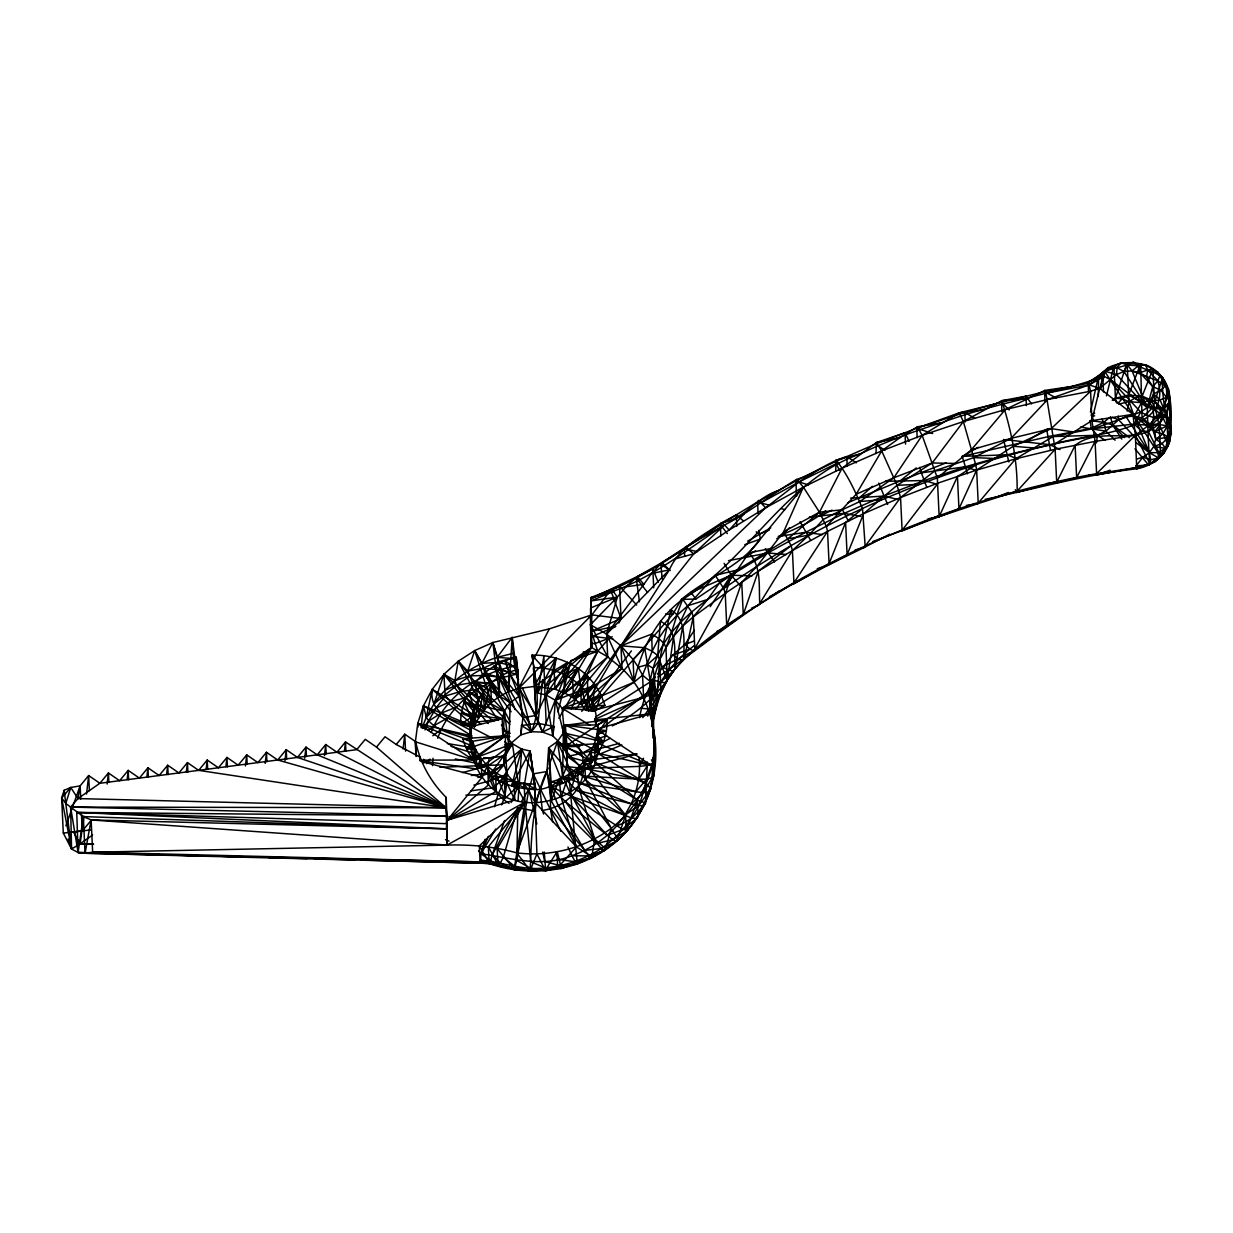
<?xml version="1.0" encoding="UTF-8"?>
<svg xmlns="http://www.w3.org/2000/svg" width="1233" height="1233" viewBox="0 0 1233 1233"><rect width="100%" height="100%" fill="white"/><g stroke="black" fill="none" stroke-linecap="round" stroke-linejoin="round"><path stroke-width="1.5" d="M485.108 839.319L480.947 853.775L480.623 860.202C529.466 881.441 591.855 871.546 627.443 830.395C665.126 785.359 665.635 709.992 622.018 668.533L620.954 645.815L693.717 553.848L729.104 530.036L765.693 507.78L803.361 487.143L842.062 468.17L881.703 450.877L922.161 435.341L963.374 421.563L1005.249 409.603L1047.68 399.477L1090.573 391.215L1099.651 388.333L1116.481 374.585L1117.16 367.434L1120.92 362.749L1127.471 364.999L1138.044 365.847L1145.534 364.752C1160.299 370.594 1170.672 385.097 1169.824 401.295L1167.944 405.303L1163.644 408.508L1155.83 408.832L1147.214 407.506L1110.563 379.764L1104.229 376.358C1050.855 394.899 994.337 402.991 941.365 422.811C913.514 431.273 886.126 441.661 859.771 454.037C785.313 480.392 748.647 559.428 682.789 599.269C672.894 622.203 670.105 648.974 653.136 668.332C644.751 694.472 653.536 721.135 654.461 747.506C653.012 779.271 636.197 808.956 611.229 828.268C584.411 848.366 549.949 856.981 516.781 852.882C494.017 846.532 470.636 844.374 447.04 845.083L446.238 797.474C430.949 782.308 420.037 762.888 415.721 741.742L404.778 734.19L396.225 744.501L385.02 736.764L376.466 747.09L365.261 739.353L356.707 749.664L99.873 783.279L77.956 798.583L70.605 807.091L71.576 849.044L78.08 852.496L85.062 853.251L480.3 863.177C502.324 863.979 523.455 872.44 545.726 869.542C566.903 867.092 587.74 860.711 605.588 848.843C645.321 823.351 662.46 774.694 653.475 729.088L654.245 677.333L653.136 668.332C662.753 632.113 693.825 608.023 723.771 588.557C778.67 550.35 837.423 517.444 899.535 492.522C949.595 471.9 1001.52 455.301 1054.508 444.142C1085.564 432.983 1173.739 434.91 1157.879 380.874L1147.646 369.915L1145.534 364.752L1120.92 362.749L1104.521 371.118L1088.092 383.324L1044.443 391.74L959.197 412.839L916.751 428.221L875.584 444.034L835.265 461.62L795.886 480.932L757.555 501.923L720.334 524.564L661.905 562.602L637.23 576.582L591.1 598.606L591.486 647.448L564.683 692.931L555.05 689.247L536.155 686.519M505.33 746.335L508.736 745.225L520.865 734.899L531.423 731.739C542.104 707.002 535.384 680.554 532.055 655.108C552.353 654.646 572.775 661.951 587.509 676.054L587.787 710.038M446.238 797.474L447.04 845.083L92.66 852.219L85.062 853.251L83.335 816.6L65.796 803.484L61.65 797.936L64.162 790.276L70.774 787.486L80.114 785.868L88.668 775.557L99.873 783.279L108.427 772.968L119.632 780.705L128.186 770.378L139.391 778.115L147.929 767.789L159.149 775.526L167.688 765.215L178.908 772.937L187.447 762.626L198.652 770.363L446.13 807.769L447.317 820.192L446.269 828.823L91.134 819.945L83.335 816.6L78.08 852.496L108.874 853.313M501.554 804.902C511.325 782.816 503.989 758.865 505.607 735.777L462.807 738.675C471.345 770.07 503.958 790.214 535.677 788.935L530.082 751.005L521.744 749.094L512.389 743.746L505.607 735.777L472.547 741.295L462.807 738.675M619.49 743.283L581.575 753.44L563.928 746.859L552.738 735.839L542.489 732.063L536.232 715.448L534.413 686.411L543.953 668.409L556.145 658.068L554.141 670.567L555.05 689.247L591.486 647.448L590.422 624.73L590.915 597.527L619.521 586.23L636.706 605.033M549.425 764.46L557.439 741.48L563.373 732.88L592.071 762.164L584.642 760.792L591.177 771.396L637.43 800.186L626.225 831.119L625.624 815.229L591.177 771.396L590.268 752.654L592.071 762.164L577.337 768.205L585.521 779.518L611.229 828.268L605.588 848.843L591.039 858.26L584.704 850.385L558.21 805.658L550.488 786.346C574.917 774.339 565.654 746.443 565.531 725.235L606.359 730.691L596.803 734.467L603.584 741.865L594.352 743.807L598.776 752.454L590.268 752.654L595.292 762.549L637.43 800.186L638.185 816.2L627.443 830.395L616.7 841.153L612.801 839.673L607.345 835.296L571.357 796.271L562.633 776.019L563.373 732.88L565.531 725.235L607.037 719.795C608.023 752.038 582.146 780.135 551.475 786.87L550.365 782.015C576.35 775.896 597.866 752.207 597.681 724.927L607.037 719.795L596.803 734.467C609.503 792.542 526.137 825.093 488.561 784.82C455.347 750.789 466.752 679.768 517.721 669.766L516.242 657.174C485.571 663.893 459.693 691.99 460.68 724.233L470.42 726.854L493.262 738.629M1098.279 396.594L1098.618 376.034L1108.282 367.573C1126.777 358.88 1149.11 361.315 1162.549 377.776C1173.77 396.487 1171.627 420.777 1169.655 441.568C1165.293 456.349 1151.576 466.197 1136.749 468.771C1085.379 474.674 1035.597 488.777 985.152 499.35M505.222 753.055L508.736 745.225L510.277 702.548L493.924 666.221L508.921 672.617L536.232 715.448L522.9 717.683L484.06 673.326L499.334 677.379L508.72 691.775L518.6 688.492L534.413 686.411L533.519 667.7C564.868 666.621 599.377 691.759 596.248 725.451M518.076 800.263L521.744 749.094L489.47 775.588L487.405 765.847L480.716 758.048L475.584 749.325L472.547 741.295L466.613 748.97L475.584 749.325L476.94 769.022L420.176 760.684M503.357 736.024L504.359 711.164L510.277 702.548L519.047 696.291L517.721 669.766L504.96 660.734L508.921 672.617L508.72 691.775C493.339 698.371 480.469 710.886 474.566 726.684L423.443 705.846L417.756 723.524L415.382 741.788L415.891 755.86M407.167 861.235L480.3 863.177L480.623 860.202C502.324 861.929 523.193 870.93 545.31 867.878C565.161 865.998 584.473 859.447 601.195 848.551C617.039 837.762 630.14 823.074 638.494 805.781C645.398 790.877 646.092 773.769 655.293 759.821L654.461 747.506L654.184 774.555L652.226 777.545L646.554 779.225L638.694 779.164L583.795 768.483L567.288 756.476L563.928 746.859L564.467 733.388L562.109 708.251L555.343 700.282L545.988 694.934L537.65 693.023L532.055 655.108L543.953 668.409L544.863 687.043L591.486 647.448L590.915 597.527C641.715 587.124 682.234 552.461 724.619 524.934C750.096 512.034 772.105 493.616 796.78 479.406C814.396 473.734 829.023 461.589 846.778 456.595L856.365 462.822M548.731 786.87C533.935 793.543 516.427 787.625 507.441 774.386L504.066 764.753L504.528 754.627M598.02 730.244L652.057 765.847C655.293 791.247 641.699 817.448 616.824 825.802C604.694 839.411 589.081 849.599 571.942 855.717C542.119 867.955 511.017 858.091 480.947 853.775L478.496 850.909M560.83 831.319C547.93 803.793 534.166 776.852 521.744 749.094L511.572 785.96L524.133 783.371L535.677 788.935L534.567 784.08C517.29 784.034 499.951 777.915 487.405 765.847L480.207 767.974L480.716 758.048L472.516 759.019L475.584 749.325L473.426 760.021L420.191 760.114M592.071 762.164L557.439 741.48L548.67 747.737L546.959 771.534L550.488 786.346L571.357 796.271L616.824 825.802L624.823 815.244L631.204 803.808L643.503 792.742L652.226 777.545L654.23 745.102L653.475 729.088M652.858 737.966L653.459 727.316L649.421 694.41L651.671 697.061L650.33 713.892L598.221 728.688M472.624 726.669L473.734 707.973L468.941 691.574L504.359 711.164L508.736 745.225L504.975 744.871M651.718 726.514C652.935 705.399 662.044 685.363 674.96 668.841L682.851 625.994L691.79 612.123L682.789 599.269C655.925 619.12 640.883 650.145 634.101 682.173L589.42 710.824M520.989 733.019L521.467 725.497L537.927 723.339L554.172 726.453L552.738 735.839L545.988 694.934L556.145 658.068L537.65 693.023L543.953 655.632L543.953 668.409M548.192 768.005C534.059 797.35 531.253 829.639 530.699 861.805L529.851 871.192L515.302 866.707L503.264 857.289L517.814 807.692L534.043 810.805L536.802 823.952M556.129 852.173L558.518 859.447L574.655 861.682L591.039 858.26L591.886 856.75L576.412 846.901L535.446 802.806L524.133 783.371L523.778 788.411L530.082 751.005L534.567 784.08L536.91 853.976L529.851 871.192L545.726 869.542L556.962 851.957L557.686 867.785L561.369 868.525L577.167 862.9L568.767 774.401L583.656 770.702L557.439 741.48L562.633 776.019L576.412 790.168L624.823 815.244L631.62 818.08L636.505 818.435L638.185 816.2M552.738 735.839L555.343 700.282L578.246 668.44L580.681 685.933L581.298 704.397L586.738 710.609M638.987 757.278C640.913 773.153 637.677 789.29 631.204 803.808L576.412 790.168C568.536 801.342 555.836 808.524 542.366 810.389L539.946 789.49M647.325 762.04L646.554 779.225L635.858 791.709L580.25 783.356L562.633 776.019M432.475 765.662L433.06 758.233M417.987 727.085L417.756 723.524L471.299 745.58L471.607 741.757M1113.26 400.463L1115.433 398.213L1127.101 362.81L1127.471 364.999L1132.064 370.902L1157.879 380.874L1165.308 385.929L1168.422 388.95L1170.549 429.408L1164.337 452.788L1155.244 461.759L1136.749 468.771L1136.086 465.858L1148.632 465.026L1158.635 458.013L1169.655 441.568L1168.483 437.191L1162.842 433.985L1154.889 431.75L1142.051 418.002L1140.617 363.905L1132.064 370.902L1123.926 371.518L1116.481 374.585L1104.521 371.118L1104.229 376.358L1099.651 388.333L1091.914 420.623L1095.089 441.399L1096.599 473.672L1096.368 474.982L1088.909 475.106M421.085 727.747L423.443 705.846L432.259 689.278L443.972 674.266L458.26 661.242L474.705 650.562L492.846 642.532L549.348 628.876L591.855 614.882L621.078 618.581L619.521 586.23M542.69 679.583L537.927 723.339L531.423 731.739L521.467 725.497M1096.522 442.909L1097.355 435.264L1091.267 428.36L1090.126 420.746L1093.317 419.22M1136.749 468.771L1135.362 435.249L1132.942 414.35L1104.521 371.118L1127.471 364.999L1133.435 361.808C1141.28 370.008 1154.073 370.409 1162.549 377.776C1176.005 403.915 1154.365 421.732 1135.362 435.249L1096.599 473.672C990.453 492.399 887.467 529.173 793.929 582.824C745.734 609.934 703.519 645.953 658.068 676.963M376.466 747.09L446.13 807.769L77.956 798.583L70.774 787.486L61.65 797.936L63.299 833.046L71.576 849.044L80.099 843.757L83.967 816.261M86.526 794.052L88.668 775.557L89.377 790.615M107.132 784.065L108.427 772.968L108.874 782.385M127.107 779.626L128.186 770.378L128.617 779.795M146.866 777.052L147.929 767.789L148.376 777.206M166.625 774.463L167.688 765.215L168.135 774.617M186.383 771.873L187.447 762.626L187.894 772.043M206.142 769.284L207.206 760.037L218.411 767.774L226.964 757.447L238.169 765.184L246.723 754.873L257.928 762.595L266.482 752.284L277.687 760.006L446.13 807.769L345.502 741.942L336.948 752.253L325.743 744.532L317.205 754.843L305.984 747.106L297.446 757.432L286.226 749.695L277.687 760.006M225.886 766.71L226.964 757.447L227.411 766.864M245.429 765.97L246.723 754.873L247.17 764.275M265.187 763.381L266.482 752.284L266.914 761.701M284.946 760.792L286.226 749.695L286.673 759.112M304.705 758.218L305.984 747.106L306.431 756.523M324.464 755.629L325.743 744.532L326.19 753.933M344.439 751.19L345.502 741.942L345.949 751.359M403.068 748.986L404.778 734.19L405.565 751.128M422.087 727.855L426.294 717.205L432.259 689.278L474.566 726.684L477.818 699.126L475.661 681.864L490.749 683.575L499.565 696.506L499.334 677.379L493.924 666.221L519.047 696.291L522.9 717.683L520.865 734.899M1100.637 389.474L1102.61 372.905L1108.282 367.573M509.075 803.33C493.755 794.422 485.001 775.48 489.239 758.095L496.036 756.553M576.412 790.168C585.845 776.636 586.338 757.324 576.566 743.869M473.888 785.082L490.395 780.705L504.066 764.753L505.391 755.829L512.389 743.746L472.516 759.019L505.607 735.777L466.613 748.97M650.531 715.587L667.207 680.231L673.68 636.243L687.937 605.68L715.263 575.333L737.365 569.985L787.933 538.79L819.467 512.204L842.062 468.17L876.293 442.585L904.991 432.737L909.137 441.414M1134.976 448.812L1148.632 465.026L1149.85 463.685C1148.216 444.604 1147.908 426.079 1147.214 407.506L1151.684 401.234L1153.61 393.974L1152.763 386.576L1146.598 377.036L1147.646 369.915L1152.917 369.099L1159.883 375.618L1165.308 385.929L1160.777 390.198L1153.61 393.974L1147.214 407.506L1140.71 412.053L1093.394 428.652L1053.074 436.59L1015.638 458.846L976.644 470.097L938.251 482.997L900.552 497.531L863.624 513.652L827.543 531.346L792.403 550.55L758.264 571.218L725.22 593.335L693.316 616.839L682.851 625.994L673.68 636.243L665.974 647.464L667.207 680.231L659.223 694.965L642.747 717.591M504.574 820.5L492.26 854.808L500.706 863.362L514.099 869.604L516.812 860.387L528.865 789.166L533.627 773.769L546.959 771.534L551.259 800.726L576.412 846.901L557.686 867.785L545.695 870.837L530.252 868.217L516.812 860.387L517.814 807.692L492.26 854.808L489.655 864.025L479.329 845.9L524.996 802.174L524.133 783.371M521.744 749.094L500.028 781.645L513.945 781.198L524.996 802.174L514.099 869.604L529.589 869.912L516.781 852.882L546.959 771.534M1167.944 405.303L1166.618 413.394L1168.144 445.668L1158.635 458.013L1150.636 459.77L1142.837 457.243L1136.626 459.077M77.956 798.583L80.114 785.868L80.746 799.046M769.5 596.649L828.175 565.146L864.348 547.421L900.552 497.531L935.123 470.636L973.854 457.613L1010.998 438.378L1047.68 399.477L1089.217 384.912L1104.229 376.358L1098.618 376.034L1088.307 382.014L1088.446 390.923M510.277 702.548L475.661 681.864L483.444 690.989L478.681 717.822L432.259 689.278C428.406 713.83 454.607 720.673 470.867 730.475M91.134 819.945L85.062 853.251L480.084 861.898L489.116 862.73L497.932 864.718L498.764 866.075L513.56 868.294L497.176 848.705L524.996 802.174L447.04 845.083L91.134 819.945L92.66 852.219L480.084 861.898L480.3 863.177L489.116 862.73L488.36 846.717L524.996 802.174M1127.178 411.067L1129.027 401.65L1127.101 362.81M639.588 717.637C641.992 703.195 647.587 689.293 655.447 676.979M647.741 716.142C652.889 687.444 671.369 662.753 694.395 645.553M612.339 725.883C638.386 713.491 659.655 693.116 674.96 668.841C673.773 652.195 679.121 630.155 660.456 621.355L657.698 655.509L659.578 660.164L661.058 692.422L652.026 721.413L653.999 718.392L656.634 705.214L659.578 660.164L670.875 609.672C687.629 620.507 683.036 641.514 684.223 658.407L682.805 660.318L678.643 659.069L672.848 655.016L657.405 674.097M1148.632 465.026L1150.636 459.77L1149.341 452.696L1153.811 446.423L1155.737 439.164L1154.889 431.75L1159.945 424.661L1168.422 388.95L1166.603 397.334L1169.824 401.295L1169.932 421.224L1171.35 433.569L1168.144 445.668L1165.524 448.38L1157.895 452.619L1149.341 452.696L1142.837 457.243L1136.086 465.858M1090.419 412.007L1098.618 376.034L1096.661 379.302L1089.217 384.912L1045.954 393.25L1044.767 390.414L1005.249 409.603L971.296 449.845L937.327 477.957L939.161 516.689L872.748 541.549M1044.89 401.234L1044.767 390.414L1067.377 387.1M484.06 673.326L490.749 683.575L484.338 709.715L443.972 674.266L433.97 703.858L426.294 717.205C435.172 732.602 456.811 733.327 470.821 741.958M1046.971 483.444L1056.342 482.874L1075.114 445.344C1096.692 428.498 1124.666 441.368 1148.324 431.411C1159.883 425.37 1168.314 414.396 1169.824 401.295L1163.644 408.508L1166.618 413.394L1171.35 433.569L1162.118 443.68L1153.811 446.423L1134.19 416.091L1129.027 401.65L1122.169 398.814L1115.433 398.213L1112.212 400.201M1106.463 395.839L1113.908 365.924L1123.926 371.518L1147.214 407.506L1152.763 386.576L1157.879 380.874L1159.883 375.618L1157.494 371.58M557.933 711.811L571.11 660.534L597.697 651.286L609.117 638.232L612.231 636.752M588.357 711.302L672.756 614.281L681.402 599.423L695.844 599.038L731.231 575.225L767.82 552.97L805.503 532.332L844.204 513.344L883.83 496.067L924.303 480.531L965.516 466.752L1007.376 454.792L1049.807 444.666L1097.355 435.264L1105.878 431.165L1118.608 419.775L1126.068 416.708L1134.19 416.091L1142.051 418.002L1152.87 407.46L1162.549 377.776C1161.501 398.244 1167.173 417.093 1168.483 437.191L1155.737 439.164L1151.375 425.061L1153.795 416.785L1152.87 407.46L1148.293 400.941L1142.143 396.178L1128.611 395.084L1115.433 398.213L1116.497 402.96M475.661 681.864L504.359 711.164L502.185 718.808L502.787 736.024M583.656 770.702L577.337 768.205L570.293 792.711L594.66 838.918L605.588 848.843L604.494 850.493L588.403 855.933L571.942 855.717L567.966 847.009M494.479 806.767L498.117 794.114L507.441 774.386L490.395 780.705M544.863 687.043L554.141 670.567L567.689 662.383L563.789 674.251L564.683 692.931L573.515 698.032L607.699 656.865L606.621 634.132L617.348 597.111L625.886 586.816L637.23 576.582L652.796 568.798L658.206 582.269M725.143 595.154L731.231 575.225L724.095 563.342M68.2 838.979L71.576 849.044L65.796 803.484L70.774 787.486M1031.512 403.9L1025.948 396.163L1001.705 400.694L1001.735 411.545M1045.954 393.25L1055.14 449.274L1056.666 481.548L1016.732 492.476L1017.148 491.119C1017.518 460.402 1011.168 429.654 1001.705 400.694L963.374 421.563L932.21 462.976L897.069 485.293L863.624 513.652L847.102 554.773L828.175 565.146L817.263 568.69M576.412 846.901L561.138 797.443L568.767 774.401L573.792 777.823L559.181 779.164L551.259 800.726L548.67 747.737L573.792 777.823L557.439 741.48M78.08 852.496L70.605 807.091L446.084 815.938L447.317 820.192L496.344 791.185L487.405 765.847L482.026 777.36L447.317 820.192L446.13 823.644L76.754 812.424L78.08 852.496L108.905 853.097M476.94 769.022L480.716 758.048L482.026 777.36L421.856 761.562M583.656 744.378L578.354 746.427L563.928 746.859L566.379 739.785M796.61 496.113L795.886 480.932L796.78 479.406L803.361 487.143L783.679 531.762L756.908 566.394L741.742 582.284L726.73 625.609L725.59 627.289L716.897 631.404M725.59 627.289L743.268 614.558L758.264 571.218L791.124 545.664L783.679 531.762L819.467 512.204L842.339 509.738L859.802 501.569L893.817 477.772L932.21 462.976L955.375 463.454M65.888 825.786L80.114 785.868M555.05 689.247L563.789 674.251L578.246 668.44L572.636 679.321L573.515 698.032L581.298 704.397L634.101 682.173L642.516 675.191L652.165 651.224L658.715 638.417L666.961 626.441L676.747 615.467L687.937 605.68L707.727 599.423L720.134 581.976L737.365 569.985L748.924 552.816L803.361 487.143L819.467 512.204L826.357 526.414L827.543 531.346L829.069 563.62L828.175 565.146M592.703 711.333L592.503 702.456L595.215 685.024L562.109 708.251L595.539 710.485L601.118 695.058L595.215 685.024L587.509 676.054L555.343 700.282L566.795 745.549L566.841 766.602L580.25 783.356L631.204 803.808L638.494 805.781L643.734 805.473L645.553 803.007L646.323 783.572L597.774 753.209L594.352 743.807L595.292 762.549L646.323 783.572L650.916 789.043L638.494 805.781L624.823 815.244L571.357 796.271M1168.838 393.142L1166.603 397.334L1160.053 399.893L1151.684 401.234C1160.654 417.833 1159.39 437.576 1160.685 456.118L1149.85 463.685L1135.362 435.249L1095.089 441.399L1055.14 449.274L1015.638 458.846L977.646 503.758L939.161 516.689L927.971 518.816M1117.915 403.391L1122.169 398.814L1128.611 395.084L1140.617 363.905M510.154 721.721L485.74 675.407L481.887 663.323L492.846 642.532L508.72 691.775L512.173 637.384L513.498 658.545C481.564 662.722 457.875 684.793 433.97 703.858C449.182 681.895 471.684 665.604 497.053 657.389L512.173 637.384L522.9 717.683L531.423 731.739L542.489 732.063L571.11 660.534M424.969 729.921L428.406 721.213L435.927 708.096L445.36 696.029L460.541 691.513L477.109 689.494L489.362 682.758L502.509 677.611L516.273 674.143L518.6 679.414M431.242 732.31C444.527 697.261 478.466 672.879 514.716 666.128L513.498 658.545L497.053 657.389L492.846 642.532L499.565 696.506L474.705 650.562L467.739 671.106L472.532 682.666L498.286 720.334M437.715 738.228C444.681 718.022 459.37 701.145 477.109 689.494L509.846 724.31M1118.593 404.131L1129.027 401.65L1135.454 397.812L1142.143 396.178L1152.917 369.099L1154.427 401.372C1162.025 409.387 1162.025 421.963 1170.549 429.408L1171.35 433.569M835.712 471.114L836.066 460.125C847.549 474.366 855.455 491.782 862.514 508.69L845.591 522.499L829.069 563.62L792.942 584.396L827.543 531.346M577.167 862.9L576.566 864.302L560.214 865.674L544.693 861.482L542.72 852.095M503.264 857.289L498.764 866.075L480.947 853.775L488.314 836.328M511.14 802.529L518.631 785.406L512.389 743.746L480.207 767.974M826.357 526.414L856.211 494.202L893.817 477.772L922.161 435.341L959.197 412.839L963.374 421.563L975.812 465.026L957.44 476.554L939.777 515.271L901.369 531.253L938.251 482.997M939.161 516.689L958.966 508.828L976.644 470.097L975.812 465.026M562.371 728.148L563.99 724.665M571.203 708.944L597.697 651.286L591.331 631.373L591.855 614.882L611.568 588.973L617.348 597.111L590.422 624.73L607.699 656.865L622.018 668.533L581.298 704.397M652.057 765.847L597.774 753.209L598.56 743.638L597.681 724.927L565.531 725.235L603.584 741.865L563.373 732.88L566.795 745.549L598.56 743.638L652.057 765.847L654.184 774.555L649.005 791.771L643.503 792.742L635.858 791.709L582.731 776.05L566.841 766.602L583.795 768.483L639.65 766.387L643.503 758.249M1110.563 379.764L1140.71 412.053L1148.57 415.983L1156.754 418.157L1166.618 413.394L1162.627 416.523L1159.159 423.844L1168.144 445.668M567.689 662.383L545.988 694.934L536.232 715.448L533.519 667.7M876.031 453.528L876.293 442.585L900.167 437.53L917.367 426.803L941.365 422.811M618.843 622.989L621.078 618.581L610.797 590.453C650.13 573.453 684.993 548.377 720.334 524.564L721.397 522.931L736.286 514.87L743.407 520.912M1056.342 482.874L1076.64 477.618L1095.089 441.399M549.348 628.876L518.6 688.492L519.047 696.291L504.96 660.734M1140.71 412.053L1134.237 424.06L1093.394 428.652M1123.926 371.518L1127.471 364.999M715.263 575.333L723.771 588.557L725.22 593.335L693.624 650.854L662.306 666.883L668.748 670.228L673.388 670.937C706.108 632.961 752.361 609.672 793.929 582.824L792.403 550.55L791.124 545.664M1154.427 401.372L1148.293 400.941L1141.511 402.667L1134.19 416.091L1149.341 452.696L1158.635 458.013L1157.895 452.619L1153.811 446.423L1165.524 448.38L1162.118 443.68L1155.737 439.164L1162.842 433.985L1169.932 421.224L1164.075 410.05L1154.427 401.372L1142.143 396.178M558.903 718.284L597.697 651.286L583.117 652.026M572.636 679.321L564.683 692.931L607.699 656.865L591.486 647.448L590.607 607.961L617.348 597.111L590.746 600.933L591.486 647.448L535.985 685.332M639.434 601.781L636.336 578.123L637.23 576.582L643.857 584.303L606.621 634.132L622.018 668.533L573.515 698.032L587.509 676.054M581.806 711.379L620.661 645.414M856.211 494.202L881.703 450.877L900.167 437.53M480.947 853.775L495.681 829.008M521.497 801.512L528.865 789.166L534.043 810.805M590.422 624.73L606.621 634.132L620.954 645.815L633.038 659.455L634.101 682.173L620.954 645.815L669.365 569.862C679.198 547.098 701.978 536.155 721.397 522.931C744.747 518.893 756.615 497.192 778.67 490.472M751.637 608.116L758.727 605.126L792.403 550.55L808.863 535.137L823.397 519.417L842.339 509.738M758.095 513.313L757.555 501.923L758.526 500.351L765.693 507.78L620.954 645.815L644.705 647.726L652.165 651.224L657.698 655.509L647.387 664.664L638.293 667.176L633.038 659.455L644.705 647.726L650.346 681.541L651.671 697.061L654.245 677.333L659.578 660.164L667.207 680.231M662.167 579.048L660.888 564.221L661.905 562.602L684.33 548.793L685.486 547.098L724.619 524.934L729.104 530.036L744.254 513.791M652.92 757.648L653.305 763.073L647.587 765.462L638.694 779.164L582.731 776.05M694.395 630.294L684.916 644.458L672.848 655.016L689.987 649.144L693.624 650.854L726.73 625.609L725.22 593.335M710.177 606.698L731.231 575.225L751.945 575.873M575.719 709.499L620.307 645.167M674.96 668.841L665.481 682.543L660.456 682.404L653.475 679.845L595.554 716.959M606.621 634.132L669.365 569.862L661.905 562.602L651.517 573.515L643.857 584.303L625.886 586.816M487.405 765.847L488.561 784.82L447.317 820.192L514.808 799.97L504.312 777.53L489.47 775.588L512.389 743.746M661.058 692.422L659.223 694.965L653.891 695.443L646.493 693.717L596.448 725.636M723.771 588.557L737.365 569.985M426.572 763.643L429.963 759.081M586.584 710.162L631.388 650.901M422.888 728.487L428.406 721.213L441.013 713.229L456.148 707.233L480.685 724.141M63.299 833.046L82.241 831.057L90.795 820.746M198.652 770.363L207.206 760.037L207.653 769.454M707.727 599.423L693.316 616.839L684.223 658.407L673.388 670.937L657.667 684.669M681.402 599.423C706.817 577.892 740.679 566.779 760.36 539.083L758.896 530.406M1148.324 431.411L1153.533 425.493L1159.159 423.844L1146.752 425.154L1134.237 424.06L1141.696 431.165L1148.324 431.411L1160.685 456.118M1055.14 449.274L1017.148 491.119L977.646 503.758L966.41 505.391M776.759 538.682L781.707 535.954L789.505 527.724M589.112 617.548L591.855 614.882L518.6 688.492L517.721 669.766M507.441 774.386L493.616 787.717L471.098 790.831M778.162 536.478C794.083 529.265 812.115 522.191 825.632 510.678M500.028 781.645L504.312 777.53L505.176 796.287L447.317 820.192M503.773 799.678L518.631 785.406M1088.307 382.014L1090.573 391.215L1051.24 428.637L1013.202 446.254L976.644 470.097L978.17 502.37M676.1 558.626L693.717 553.848L724.619 524.934L721.397 522.931M682.805 660.318L694.842 649.113L693.316 616.839L691.79 612.123M1142.051 418.002L1151.375 425.061L1159.945 424.661L1167.189 425.801L1154.889 431.75L1134.19 416.091L1151.375 425.061L1161.763 415.49L1166.927 417.71L1169.932 421.224M847.533 502.941L859.663 497.608L872.44 486.326M1109.099 417.787L1103.889 422.287L1091.267 428.36L1048.004 436.698L962.233 456.364L967.489 473.826M428.375 730.414L433.846 725.698L447.826 717.883L472.47 727.208M595.539 710.485L604.91 705.353L601.118 695.058L592.503 702.456L593.813 711.364M501.846 736.841L509.553 730.999M545.988 694.934L578.246 668.44M654.862 686.935L602.583 727.686M850.585 498.132L859.663 497.608L900.013 481.009L916.242 467.924M774.74 594.214L778.886 590.961M581.39 744.085L578.354 746.427L581.591 744.47M765.693 507.78L799.523 481.671L817.417 470.405M432.814 735.777L441.183 729.458L471.992 737.688M416.091 754.627L415.382 741.788L473.426 760.021L505.607 735.777M92.614 835.018L80.099 843.757L73.394 831.89L68.354 832.46M563.928 746.859L568.182 743.931M462.545 772.598L488.176 765.662L503.033 755.629M597.681 724.927L566.795 745.549L570.093 743.73M471.299 745.58L471.283 717.313L460.68 724.233L502.185 718.808L464.132 702.178L471.283 717.313L471.684 726.653M1054.508 444.142L1091.914 420.623L1132.942 414.35L1099.651 388.333L1089.217 384.912M747.63 541.164L770.748 527.816M1005.357 439.642L1025.532 441.984L1044.983 430.132M728.503 560.661L744.3 557.624L755.536 550.812M597.774 734.683L602.629 731.755M889.687 534.151L864.348 547.421L855.147 549.98M978.262 447.317L962.233 456.364L1007.376 454.792L1017.996 459.185M477.911 777.591L488.576 773.276L504.066 764.753L503.603 755.166M761.516 502.494L799.523 481.671L838.548 462.529M610.011 738.351L581.575 753.44L567.288 756.476L564.467 733.388M489.47 775.588L495.45 772.459L505.176 796.287M809.403 517.028L820.192 515.933L832.105 510.138M1091.297 414.797L1094.657 413.178M554.172 726.453L542.489 732.063L522.468 688.199M594.66 719.409L649.452 695.073L652.627 684.993L650.346 681.541L642.516 675.191L638.293 667.176M456.148 707.233L445.36 696.029L444.805 690.341L456.487 685.24L472.532 682.666L489.362 682.758L511.14 711.749M621.078 618.581L591.331 631.373L615.498 626.318M615.683 626.626L592.302 636.413L612.724 638.786M591.1 598.606L610.797 590.453M567.288 756.476L583.409 760.869L621.833 744.963M590.746 600.933L613.957 591.408M769.392 530.005L759.081 534.197L756.23 531.793M885.417 481.224L900.013 481.009L946.25 462.822M996.233 497.3L1008.347 492.476M597.805 738.937L606.636 735.515M555.343 700.282L595.215 685.024L587.37 693.732L591.069 711.379M620.954 645.815L651.687 634.101L658.715 638.417L663.955 643.302L665.974 647.464M1116.481 374.585L1147.214 407.506L1132.064 370.902L1139.924 372.813L1147.646 369.915M609.117 638.232L594.63 643.688L591.131 643.102M693.917 641.129L684.916 644.458L689.987 649.144M744.747 544.662L760.36 539.083M1110.162 470.189L1096.368 474.982L1136.888 467.523L1149.85 463.685M589.898 725.204L562.109 708.251L601.118 695.058M1009.133 409.957L1001.288 402.05L964.776 412.469L916.751 428.221L917.198 437.715M971.296 449.845L1010.998 438.378L1051.24 428.637L1074.267 432.089M1156.754 418.157L1162.627 416.523M583.795 768.483L636.891 754.118M591.547 710.886L643.626 697.416L642.516 675.191M836.066 460.125L859.771 454.037M470.42 726.854L502.185 718.808L461.358 713.352L471.283 717.313M512.928 653.398L497.053 657.389L502.509 677.611L515.147 709.53M651.517 573.515L669.365 569.862M744.3 557.624L767.82 552.97L786.361 554.496M771.334 548.408L748.924 552.816C761.824 566.687 758.603 586.23 759.79 603.492M787.933 538.79L808.863 535.137M1050.146 428.545L1046.601 429.146L1050.485 450.137M1153.795 416.785L1161.763 415.49C1152.47 406.027 1139.986 401.311 1128.611 395.084M1096.599 473.672L1136.888 467.523M781.707 535.954L805.503 532.332L822.488 534.598M504.297 737.334L509.83 736.517M919.741 467.369L921.39 472.871L965.516 466.752L976.089 470.497M493.647 721.428L465.966 697.708L449.953 701.762L435.927 708.096L426.294 717.205L423.443 705.846L472.069 736.009L417.756 723.524L473.426 760.021L505.391 755.829M471.407 775.526L488.576 773.276M583.409 760.869L636.814 753.872M73.394 831.89L91.227 829.886M983.271 409.88L959.197 412.839L964.776 412.469L974.687 418.172M639.65 766.387L647.587 765.462M594.83 719.98L650.33 713.892M820.192 515.933L844.204 513.344L860.834 516.442M859.802 501.569L881.256 499.704M1001.705 400.694L1025.794 398.798M562.109 708.251L604.91 705.353M859.663 497.608L883.83 496.067L898.795 499.658M439.78 767.28L504.066 764.753M876.293 442.585L881.703 450.877L897.069 485.293L918.724 484.353M465.858 795.162L498.117 794.114M1048.004 436.698L1097.355 435.264L1105.215 440.32M900.013 481.009L924.303 480.531L937.034 484.276M70.605 807.091L446.13 807.769L336.948 752.253M446.084 815.938L76.754 812.424L446.269 828.823L83.335 816.6M149.347 853.868L158.98 854.053M93.523 844.096L80.099 843.757L93.508 844.312M128.124 853.822L158.918 854.654M176.227 855.101L207.021 855.918M222.418 856.334L257.065 857.259M268.609 857.551L307.094 858.584M314.8 858.785L355.212 859.863M360.992 860.018L403.33 861.143M665.496 614.034L672.756 614.281L670.074 610.135M973.854 457.613L995.74 458.522M1146.752 425.154L1153.533 425.493M1091.282 415.691L1094.642 415.875M1152.87 407.46L1159.205 407.846L1164.075 410.05M468.756 756.785L474.351 757.139M483.66 757.74L489.239 758.095M1129.027 401.65L1141.511 402.667M1013.202 446.254L1035.15 448.103M551.475 786.87L548.67 747.737L562.772 783.294L550.365 782.015L551.259 800.726M641.468 708.266L649.159 709.098L654.708 707.989L656.634 705.214L654.245 677.333L650.346 681.541L649.452 695.073L653.999 718.392M1025.532 441.984L1049.807 444.666L1060.026 449.552M1090.126 420.746L1103.889 422.287L1112.69 424.953L1129.49 437.669M1080.462 427.08L1105.878 431.165L1115.156 440.196M502.386 728.919L506.748 732.664L510.277 733.219M447.409 743.561L473.256 747.768M455.285 758.973L488.176 765.662M697.462 551.613L684.33 548.793L684.685 556.391M504.359 711.164L464.132 702.178L473.734 707.973L474.566 726.684M518.245 681.495L516.273 674.143L499.889 669.858L482.997 668.301L467.739 671.106L458.26 661.242L454.885 680.585L456.487 685.24L460.541 691.513L488.237 723.54M757.555 501.923L768.421 505.006M781.106 508.597L784.727 509.614M450.924 746.258L474.643 753.579M795.886 480.932L808.339 484.877M932.672 433.538L916.751 428.221L917.367 426.803L922.161 435.341L937.327 477.957M297.446 757.432L446.13 807.769L317.205 754.843M637.43 800.186L645.553 803.007L636.505 818.435L623.004 829.455L607.345 835.296L565.223 801.481L550.488 786.346M1112.043 417.293L1118.608 419.775L1149.341 452.696L1126.068 416.708M445.483 839.688L449.028 841.106M1044.443 391.74L1056.157 397.92M396.225 744.501L419.944 757.077L420.114 760.853M685.486 547.098L693.717 553.848M563.373 732.88L598.776 752.454M444.805 690.341L443.972 674.266L454.885 680.585L469.11 675.931L485.74 675.407L502.509 677.611L529.604 723.756L531.423 731.739M616.824 825.802L623.004 829.455L627.443 830.395L612.801 839.673L596.572 843.526L558.21 805.658M1138.044 365.847L1139.924 372.813L1146.598 377.036M647.387 664.664L653.136 668.332M660.888 564.221L670.243 570.54M875.584 444.034L884.862 450.322M562.895 730.815L566.872 733.558M1135.593 442.293L1149.341 452.696M468.941 691.574L477.818 699.126L478.681 717.822L443.972 674.266M504.667 741.557L508.736 745.225M1153.61 393.974L1160.053 399.893L1163.644 408.508M1139.924 372.813L1152.763 386.576L1160.777 390.198L1166.603 397.334M1110.394 416.662L1112.69 424.953L1124.496 437.592M739.908 585.197L731.231 575.225L690.958 592.41L695.844 599.038M562.772 783.294L559.181 779.164L561.138 797.443M448.935 816.416L451.401 819.282M550.488 788.195L550.504 808.648L584.704 850.385L601.195 848.551L616.7 841.153L625.624 815.229L585.521 779.518L584.642 760.792M490.749 683.575L491.351 702.533L458.26 661.242L484.338 709.715L483.444 690.989M577.337 768.205L578.508 786.685L611.229 828.268L618.026 839.334L604.494 850.493L601.195 848.551L565.223 801.481M636.336 578.123L647.572 592.472M727.331 533.596L720.334 524.564L720.873 535.954M774.571 561.971L765.261 548.762M1101.793 419.22L1103.889 422.287L1105.878 431.165M501.461 724.958L506.748 732.664M1112.69 424.953L1121.845 439.102M810.528 540.162L800.094 521.636M651.378 759.821L653.305 763.073M536.91 853.976L545.695 870.837L544.262 852.018M848.612 521.482L842.047 508.936M1015.252 489.701L1016.732 492.476M488.36 846.717L497.932 864.718L497.176 848.705M1151.375 425.061L1154.889 431.75M835.265 461.62L839.334 470.127M571.942 855.717L576.566 864.302L591.886 856.75L594.66 838.918L578.508 786.685M887.621 504.467L878.728 483.12M921.39 472.871L926.8 487.436M897.069 485.293L900.552 497.531L902.078 529.805M542.366 810.389L543.568 814.027M491.351 702.533L474.705 650.562L481.887 663.323L497.885 662.46L514.716 666.128L516.273 674.143M580.681 685.933L587.309 710.008M519.725 687.012L529.604 723.756M1003.523 439.426L1008.825 461.99M862.514 508.69L865.15 545.926M61.65 797.936L71.576 849.044M596.803 734.467L598.56 743.638L597.496 736.425M550.504 808.648L552.584 821.825M557.331 851.911L561.369 868.525L545.31 867.878L530.699 861.805L525.767 809.896M594.861 718.5L595.647 723.848M534.567 784.08L530.082 751.005L511.572 785.96L513.945 781.198L514.808 799.97M64.162 790.276L65.796 803.484M1118.161 415.968L1118.608 419.775M423.72 759.22L424.013 762.965M516.242 657.174L519.047 696.291M533.627 773.769L535.446 802.806M1115.433 398.213L1113.908 365.924L1102.61 372.905L1103.504 391.894M1075.114 445.344L1076.64 477.618M1025.948 396.163L1026.395 405.657M964.776 412.469L965.223 421.963M957.44 476.554L958.966 508.828M904.991 432.737L905.531 444.127M846.778 456.595L847.225 466.089M845.591 522.499L847.102 554.773M741.742 582.284L743.268 614.558M736.286 514.87L736.825 526.26M652.796 568.798L653.706 587.787M495.45 772.459L496.344 791.185M479.329 845.9L480.084 861.898M472.547 741.295L473.426 760.021M81.455 814.119L82.241 831.057M1090.573 391.215L1091.914 420.623M544.385 679.383L546.204 724.249M415.721 741.742L416.261 756.446M651.687 634.101L652.165 651.224M1165.216 381.444L1165.308 385.929"/></g></svg>
